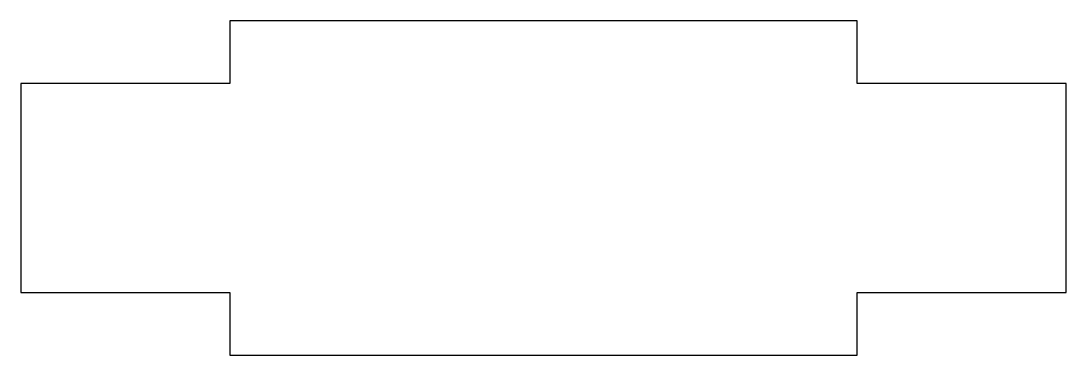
# Model space of a CAD drawing. Header units: millimetres. Extents: x -5 to 20, y 0 to 8.
import ezdxf

# ---------------------------------------------------------------- set-up
doc = ezdxf.new("R2010")
doc.units = ezdxf.units.MM

msp = doc.modelspace()

# ---------------------------------------------------------------- linework, layer by layer
at = {"color": 7, "linetype": 'Continuous', "lineweight": 25}
for p, q in [((0, 8), (0, 6.5)), ((15, 8), (0, 8)), ((15, 6.5), (15, 8)), ((-5, 6.5), (-5, 1.5)), ((0, 6.5), (-5, 6.5)), ((20, 6.5), (15, 6.5)), ((20, 1.5), (20, 6.5)), ((-5, 1.5), (0, 1.5)), ((0, 1.5), (0, 0)), ((15, 1.5), (20, 1.5)), ((15, 0), (15, 1.5)), ((0, 0), (15, 0))]:
    msp.add_line(p, q, dxfattribs=at)

doc.saveas('drawing.dxf')
